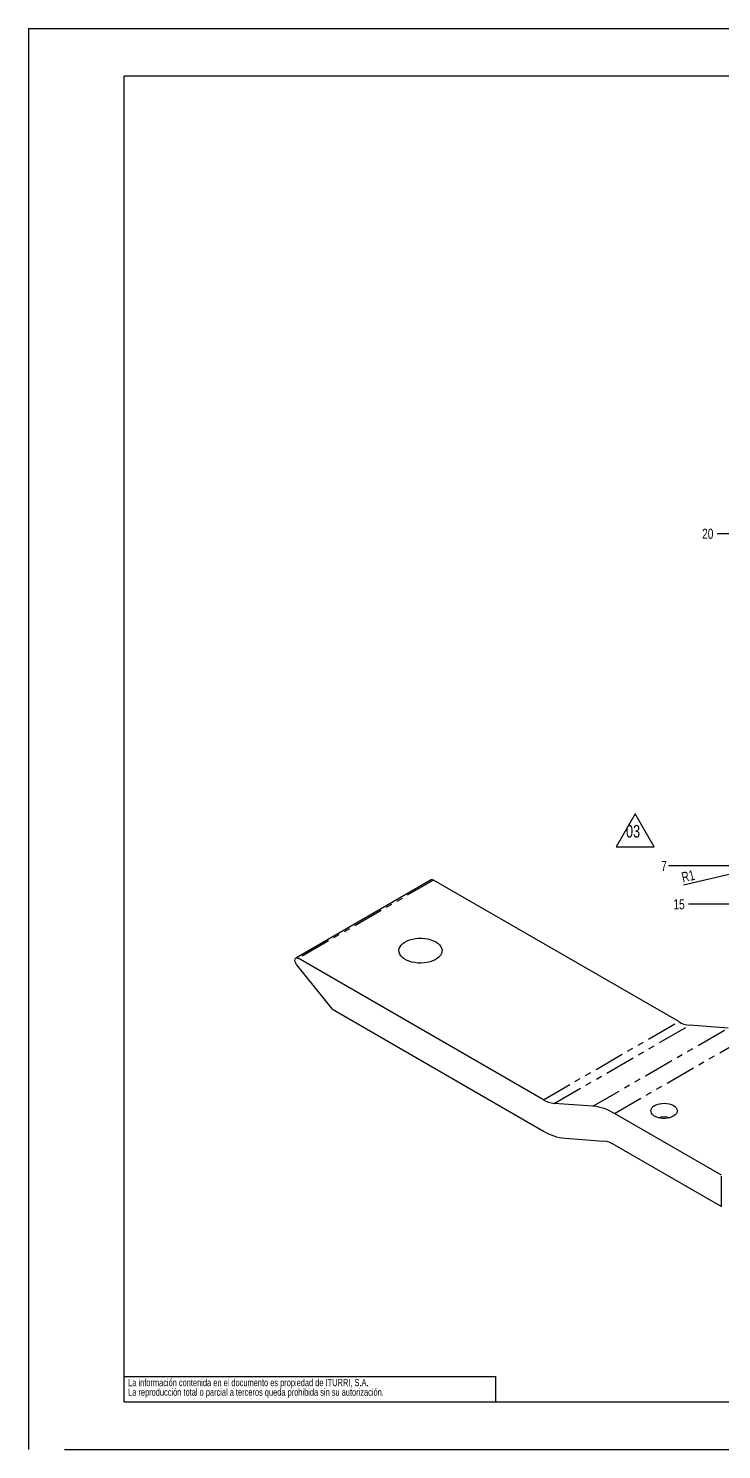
# Model space of a CAD drawing. Extents: x 0 to 2826, y 0 to 813.
# Drawn here: x 0 to 144.9, y 0 to 297 of the extents above; entities that cross this region are included whole.
import ezdxf

# ---------------------------------------------------------------- set-up
doc = ezdxf.new("R2010")
doc.units = 0
doc.linetypes.add('PHANTOM', pattern=[12.7, 6.35, -1.27, 1.27, -1.27, 1.27, -1.27])
doc.layers.get('0').update_dxf_attribs({"linetype": 'CONTINUOUS'})
doc.layers.add('FORMATO', color=7, linetype='CONTINUOUS')
doc.layers.add('SLD-0', color=179, linetype='CONTINUOUS')
doc.styles.add('SLDTEXTSTYLE0', font='TXT', dxfattribs={"width": 0.75})
doc.dimstyles.new('SLDDIMSTYLE1', dxfattribs={"dimtxt": 2.116667, "dimasz": 2.116667, "dimexe": 0, "dimexo": 0.0625, "dimgap": 0.529167, "dimtad": 0, "dimtih": 1, "dimtoh": 1, "dimdec": 1, "dimrnd": 1e-09, "dimzin": 12, "dimdsep": 46, "dimtxsty": 'SLDTEXTSTYLE0', "dimblk1": 'NONE', "dimblk2": 'NONE', "dimsah": 1, "dimcen": 0.09, "dimadec": 0, "dimazin": 0, "dimtfac": 1, "dimtdec": 1, "dimtofl": 0, "dimtmove": 0, "dimatfit": 3, "dimldrblk": 'NONE', "dimfxl": 1, "dimtolj": 1, "dimtzin": 12, "dimarcsym": 0})
doc.dimstyles.new('SLDDIMSTYLE3', dxfattribs={"dimtxt": 2.116667, "dimasz": 2.116667, "dimexe": 0, "dimexo": 0.0625, "dimgap": 0.529167, "dimtad": 1, "dimdec": 1, "dimrnd": 1e-09, "dimzin": 12, "dimdsep": 46, "dimtxsty": 'SLDTEXTSTYLE0', "dimsah": 1, "dimcen": 0, "dimadec": 0, "dimazin": 0, "dimtfac": 1, "dimtdec": 1, "dimtofl": 0, "dimtmove": 0, "dimatfit": 3, "dimfxl": 1, "dimtolj": 1, "dimtzin": 12, "dimarcsym": 0})

# ---------------------------------------------------------------- blocks, each defined once
blk = doc.blocks.new('SW_NOTE_0_4')
at = {"layer": 'SLD-0', "color": 0, "char_height": 1.5, "attachment_point": 1, "style": 'SLDTEXTSTYLE0'}
for s, insert in [('La información contenida en el documento es propiedad de ITURRI, S.A.', (0, 1.93)), ('La reproducción total o parcial a terceros queda prohibida sin su autorización.', (0, -0.07))]:
    blk.add_mtext(s, dxfattribs=dict(at, insert=insert))
blk = doc.blocks.new('SW_NOTE_0_10')
at = {"layer": 'SLD-0', "color": 0, "char_height": 1.5, "attachment_point": 1, "style": 'SLDTEXTSTYLE0'}
for s, insert in [('La información contenida en el documento es propiedad de ITURRI, S.A.', (0, 1.93)), ('La reproducción total o parcial a terceros queda prohibida sin su autorización.', (0, -0.07))]:
    blk.add_mtext(s, dxfattribs=dict(at, insert=insert))
blk = doc.blocks.new('SW_NOTE_0')
at = {"layer": 'FORMATO', "color": 0, "insert": (0, 17.1), "char_height": 13.23, "attachment_point": 1, "style": 'SLDTEXTSTYLE0'}
blk.add_mtext('03', dxfattribs=at)
blk = doc.blocks.new('SIMBOLO_REV3')
at = {"layer": 'FORMATO'}
for p, q in [((201.4, 1620.3), (181.4, 1585.7)), ((221.4, 1585.7), (201.4, 1620.3)), ((181.4, 1585.7), (221.4, 1585.7))]:
    blk.add_line(p, q, dxfattribs=at)
at = {"layer": 'FORMATO', "color": 7}
blk.add_blockref('SW_NOTE_0', (191.8, 1591.6), dxfattribs=at)
blk = doc.blocks.new('_D_1')
at = {"layer": 'FORMATO', "color": 52, "transparency": 16777216}
blk.add_line((148.83, 121.97), (133.83, 121.97), dxfattribs=at)
at = {"layer": 'FORMATO', "color": 52, "transparency": 16777216, "insert": (132.26, 123.01), "char_height": 2.12, "attachment_point": 1, "style": 'SLDTEXTSTYLE0'}
blk.add_mtext('7', dxfattribs=at)
blk = doc.blocks.new('_NONE')
blk = doc.blocks.new('_D_3')
at = {"layer": 'FORMATO', "color": 7, "transparency": 16777216}
blk.add_line((158.95, 113.97), (137.95, 113.97), dxfattribs=at)
at = {"layer": 'FORMATO', "color": 7, "transparency": 16777216, "insert": (134.82, 115.01), "char_height": 2.117, "attachment_point": 1, "style": 'SLDTEXTSTYLE0'}
blk.add_mtext('15', dxfattribs=at)
blk = doc.blocks.new('_D_10')
at = {"layer": 'FORMATO', "color": 7, "transparency": 16777216}
for q in [(136.96, 117.92), (149.83, 120.97)]:
    blk.add_line((148.85, 120.74), q, dxfattribs=at)
blk.add_solid([(148.85, 120.74), (146.72, 120.56), (146.87, 119.93)], dxfattribs=at)
at = {"layer": 'FORMATO', "color": 7, "transparency": 16777216, "insert": (136.33, 120.55), "char_height": 2.117, "attachment_point": 1, "rotation": 13.3405, "style": 'SLDTEXTSTYLE0'}
blk.add_mtext('R1', dxfattribs=at)
blk = doc.blocks.new('_D_18')
at = {"layer": 'FORMATO', "color": 52, "transparency": 16777216}
blk.add_line((164.95, 191.41), (143.95, 191.41), dxfattribs=at)
at = {"layer": 'FORMATO', "color": 52, "transparency": 16777216, "insert": (140.82, 192.45), "char_height": 2.117, "attachment_point": 1, "style": 'SLDTEXTSTYLE0'}
blk.add_mtext('20', dxfattribs=at)

msp = doc.modelspace()

# ---------------------------------------------------------------- linework, layer by layer
at = {"color": 7, "linetype": 'Continuous'}
for p, q in [((0, 297), (420, 297)), ((0, 297), (0, -0.0013492)), ((410, 287), (20, 287)), ((20, 10), (20, 287)), ((84.2003362, 119.0550536), (55.9160649, 102.7268913)), ((135.930838, 89.4307829), (84.7002955, 119.0055455)), ((63.5750248, 92.0122538), (56.0624709, 101.3577994)), ((107.6465668, 73.1026206), (56.4160243, 102.6773833)), ((63.5750248, 92.0122538), (107.6465668, 66.5702941)), ((146.2596752, 88.0884824), (138.1982117, 88.6695435)), ((117.975404, 71.7603202), (109.9139405, 72.3413813)), ((144.8923047, 57.3168995), (122.5101514, 70.2378416)), ((112.1813142, 65.0478155), (120.2427777, 64.4667544)), ((122.5101514, 63.7055151), (144.8923047, 50.784573)), ((20, 10), (410, 10)), ((7.5306184, 0), (420, 0))]:
    msp.add_line(p, q, dxfattribs=at)
at = {"color": 8, "linetype": 'PHANTOM'}
for p, q in [((84.7002955, 119.0055455), (56.4160243, 102.6773833)), ((107.6465668, 73.1026206), (135.930838, 89.4307829)), ((109.9139405, 72.3413813), (138.1982117, 88.6695435)), ((117.975404, 71.7603202), (146.2596752, 88.0884824)), ((122.5101514, 70.2378416), (150.7944226, 86.5660038)), ((144.8923047, 50.784573), (144.8923047, 57.3168995))]:
    msp.add_line(p, q, dxfattribs=at)
at = {"color": 7, "linetype": 'Continuous', "flags": 128}
for points in [[(85.1417816, 106.0963553), (85.5711725, 105.8093225), (85.9235933, 105.4892566), (86.1915327, 105.1429792), (86.3692801, 104.7778706), (86.4530472, 104.4017126), (86.4410484, 104.0225221), (86.3335397, 103.6483811), (86.1328124, 103.2872637), (85.8431445, 102.9468665), (85.4707099, 102.6344445), (85.0234464, 102.3566563), (84.5108866, 102.1194226), (83.9439549, 101.9277996), (83.3347344, 101.7858714), (82.6962095, 101.696663), (82.0419894, 101.6620757), (81.3860176, 101.6828465), (80.742275, 101.758533), (80.1244818, 101.8875219), (79.5458053, 102.067064), (79.0185789, 102.2933327), (78.5540396, 102.5615056), (78.1620881, 102.8658669), (77.8510783, 103.1999297), (77.6276389, 103.5565741), (77.4965319, 103.9281988), (77.4605517, 104.3068833), (77.5204653, 104.6845565), (77.6749956, 105.0531691), (77.9208491, 105.4048646), (78.2527858, 105.7321474), (78.6637311, 106.0280418), (79.1449265, 106.2862415), (79.686116, 106.5012434), (80.2757651, 106.6684651), (80.9013066, 106.7843426), (81.549408, 106.846406), (82.2062563, 106.8533328), (82.8578517, 106.8049751), (83.4903068, 106.7023637), (84.0901419, 106.5476856), (84.6445724, 106.3442374), (85.1417816, 106.0963553)], [(56.0624709, 101.3577994), (55.8843933, 101.6293638), (55.7627428, 101.9254972), (55.7104315, 102.2147682), (55.7330116, 102.4664736), (55.8280865, 102.6538975), (55.9855649, 102.7571468), (56.1887323, 102.7652625), (56.4160243, 102.6773833)], [(134.816033, 71.9101945), (135.1488999, 71.6774623), (135.3994552, 71.4125693), (135.5586433, 71.1250895), (135.6207106, 70.8254132), (135.5834139, 70.5243714), (135.4481011, 70.2328446), (135.2196629, 69.9613693), (134.9063556, 69.7197573), (134.519503, 69.5167411), (134.0730868, 69.3596584), (133.5832418, 69.2541863), (133.0676721, 69.204137), (132.545012, 69.2113194), (132.0341515, 69.2754739), (131.5535547, 69.3942818), (131.1205914, 69.563449), (130.7509101, 69.7768615), (130.4578722, 70.0268058), (130.2520686, 70.3042485), (130.1409377, 70.599162), (130.1284961, 70.9008872), (130.2151934, 71.1985193), (130.3978961, 71.4813008), (130.670001, 71.7390113), (131.0216734, 71.9623366), (131.4402029, 72.1432051), (131.9104629, 72.2750797), (132.4154569, 72.353194), (132.936933, 72.374725), (133.4560439, 72.3388943), (133.9540275, 72.246997), (134.4128853, 72.1023545), (134.816033, 71.9101945)]]:
    msp.add_lwpolyline(points, dxfattribs=at)
at = {"color": 7, "linetype": 'Continuous'}
for centre, radius, start, end in [((84.4097891, 118.6210378), 0.481913, 52.927917808, 115.761623763), ((138.7367724, 94.0310016), 5.3884394, 238.618615751, 264.263857128), ((110.4525011, 77.7028393), 5.3884394, 238.618615751, 264.263857128), ((116.8982827, 61.0374042), 10.7768789, 58.618615751, 84.263857128), ((132.8714894, 64.9885377), 4.531414, 74.668417047, 105.331582953), ((113.2584355, 75.7707315), 10.7768789, 238.618615751, 264.263857128), ((119.704217, 59.1052964), 5.3884394, 58.618615751, 84.263857128)]:
    msp.add_arc(centre, radius, start, end, dxfattribs=at)
at = {"layer": 'SLD-0'}
for p, q in [((20.0022181, 15.2451547), (97.6286732, 15.2451547)), ((97.6286732, 15.2451547), (97.6286732, 10))]:
    msp.add_line(p, q, dxfattribs=at)

# ---------------------------------------------------------------- block references
at = {"color": 7, "linetype": 'Continuous', "xscale": 0.2, "yscale": 0.2, "zscale": 0.2}
msp.add_blockref('SIMBOLO_REV3', (86.5499591, -191.2032007), dxfattribs=at)
at = {"layer": 'SLD-0'}
for name in ['SW_NOTE_0_4', 'SW_NOTE_0_10']:
    msp.add_blockref(name, (20.8378339, 12.8192045), dxfattribs=at)

# ---------------------------------------------------------------- dimensions: what is measured, and where the dimension line sits
at = {"layer": 'FORMATO', "color": 52}
for feature_location, offset, origin, picture, middle in [((165.9498711, 191.4064238), (-22, 0), (274.9498711, 171.4064238), '_D_18', (142.3858896, 191.4064238)), ((149.8255154, 121.9671082), (-16, 0), (274.9498711, 128.9671082), '_D_1', (133.0435247, 121.9671082))]:
    dim = msp.add_ordinate_dim(feature_location=feature_location, offset=offset, dtype=0, origin=origin, dimstyle='SLDDIMSTYLE1', dxfattribs=at)
    dim.commit()
    dim.dimension.update_dxf_attribs({"geometry": picture, "text_midpoint": middle})
at = {"layer": 'FORMATO', "color": 7}
dim = msp.add_ordinate_dim(feature_location=(159.9498711, 113.9671082), offset=(-22, 0), dtype=0, origin=(274.9498711, 128.9671082), dimstyle='SLDDIMSTYLE1', dxfattribs=at)
dim.commit()
dim.dimension.update_dxf_attribs({"geometry": '_D_3', "text_midpoint": (136.3858896, 113.9671082)})
dim = msp.add_radius_dim(center=(149.8255154, 120.9671082), mpoint=(148.8524994, 120.7363705), dimstyle='SLDDIMSTYLE3', dxfattribs=at)
dim.commit()
dim.dimension.update_dxf_attribs({"geometry": '_D_10', "text_midpoint": (138.4354887, 118.2661239), "dimtype": 164})

doc.saveas('drawing.dxf')
